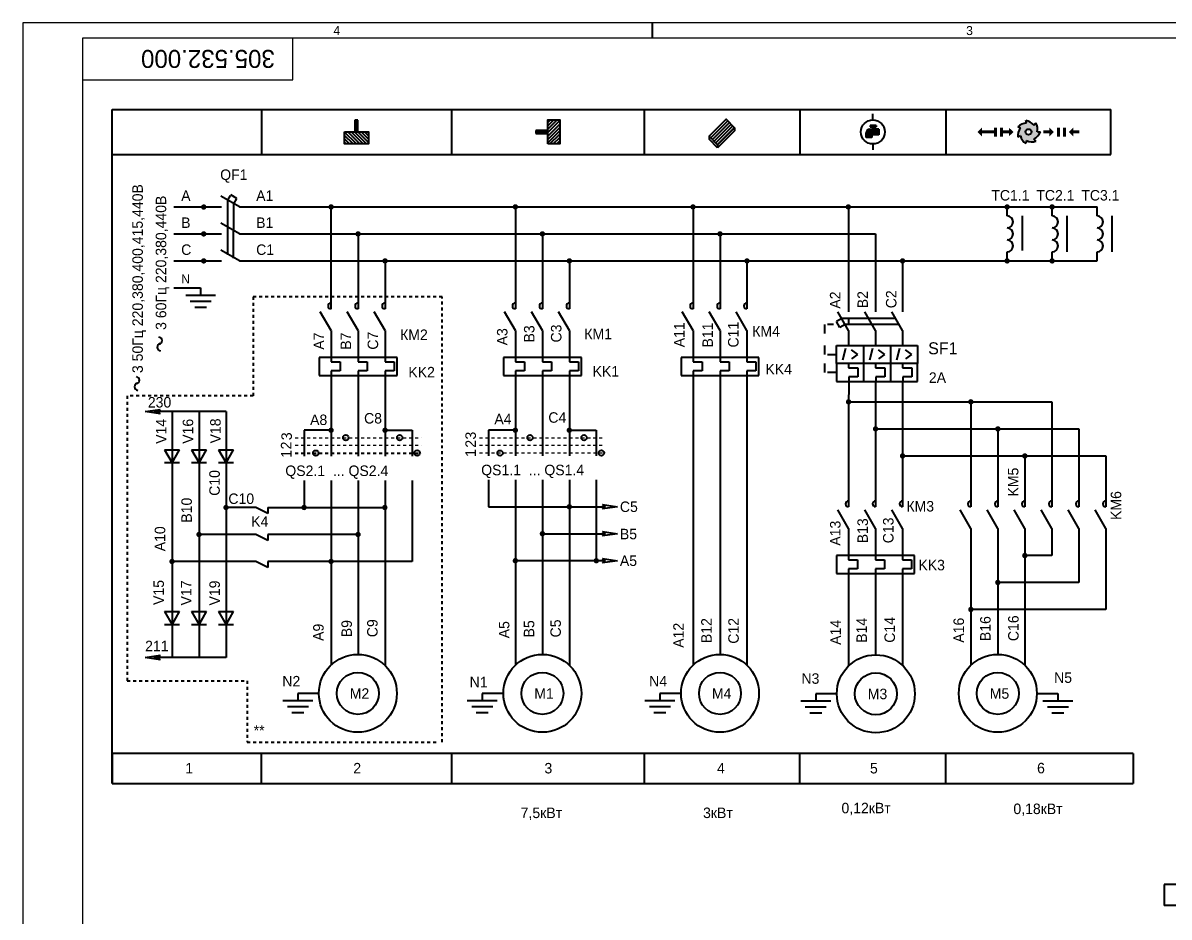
# Model space of a CAD drawing. Extents: x -8251 to 1289, y -86 to 2066.
# Drawn here: x 0 to 382.2, y 295.8 to 594 of the extents above; entities that cross this region are included whole.
import ezdxf

# ---------------------------------------------------------------- set-up
doc = ezdxf.new("R2010")
doc.units = 0
doc.linetypes.add('JIS_02_1.0', pattern=[2, 1, -1])
doc.layers.get('0').update_dxf_attribs({"linetype": 'CONTINUOUS', "lineweight": 40})
doc.layers.add('пунктир', color=4, linetype='JIS_02_1.0', lineweight=40)
doc.layers.add('Слой1', color=3, linetype='CONTINUOUS', lineweight=25)
doc.layers.add('РАМКА', color=7, linetype='CONTINUOUS')
doc.styles.get("Standard").update_dxf_attribs({"font": 'cad2win.shx', "height": 3.5})

# ---------------------------------------------------------------- blocks, each defined once
blk = doc.blocks.new('Пила')
h = blk.add_hatch(color=256)
edge = h.paths.add_edge_path(flags=17)
edge.add_arc((494.35, 448.8), 0.967, 0, 360)
edge = h.paths.add_edge_path()
edge.add_arc((495.56, 447.29), 4.78, 144.1773, 182.5516)
edge.add_line((490.78, 447.08), (491.68, 447.51))
edge.add_arc((496.28, 448.8), 4.79, 195.6411, 233.986)
edge.add_line((493.47, 444.93), (493.69, 445.91))
edge.add_arc((495.56, 450.32), 4.79, 247.0701, 285.3084)
edge.add_line((496.82, 445.7), (496.2, 446.48))
edge.add_arc((493.92, 450.69), 4.79, 298.462, 336.7801)
edge.add_line((498.32, 448.8), (497.32, 448.8))
edge.add_arc((492.6, 449.64), 4.79, 349.8832, 388.1503)
edge.add_line((496.83, 451.9), (496.2, 451.12))
edge.add_arc((492.61, 447.96), 4.79, 41.2874, 79.5962)
edge.add_line((493.47, 452.67), (493.69, 451.7))
edge.add_arc((493.92, 446.92), 4.79, 92.7199, 131.0701)
edge.add_line((490.78, 450.53), (491.68, 450.09))
for p, q in [((493.69, 451.7), (493.47, 452.67)), ((496.2, 451.12), (496.83, 451.9)), ((491.68, 450.09), (490.78, 450.53)), ((491.68, 447.51), (490.78, 447.08)), ((497.32, 448.8), (498.32, 448.8)), ((493.69, 445.91), (493.47, 444.93)), ((496.2, 446.48), (496.82, 445.7))]:
    blk.add_line(p, q)
blk.add_circle((494.35, 448.8), 0.967)
for centre, radius, start, end in [((493.92, 446.92), 4.79, 92.7199, 131.0701), ((492.61, 447.96), 4.79, 41.2874, 79.5962), ((492.6, 449.64), 4.79, 349.8832, 28.1503), ((495.56, 447.29), 4.78, 144.1773, 182.5516), ((496.28, 448.8), 4.79, 195.6411, 233.986), ((493.92, 450.69), 4.79, 298.462, 336.7801), ((495.56, 450.32), 4.79, 247.0701, 285.3084)]:
    blk.add_arc(centre, radius, start, end)

msp = doc.modelspace()

# ---------------------------------------------------------------- hatches: boundary and pattern name
h = msp.add_hatch()
h.set_pattern_fill('ANSI31', color=256, scale=0.25, style=0)
h.set_pattern_definition([(45, (-159.0535, 108.828), (-0.561266, 0.561266), [])])
h.paths.add_polyline_path([(228.84, 556.22), (234.5, 561.87), (237.33, 559.05), (231.67, 553.39)])
h = msp.add_hatch(color=256)
h.paths.add_polyline_path([(111.72, 557.63), (111.72, 561.62), (110.73, 561.62), (110.73, 557.63)])
edge = h.paths.add_edge_path()
edge.add_line((111.22, 557.63), (111.22, 561.63))
h = msp.add_hatch(color=256)
h.paths.add_polyline_path([(175.02, 557.13), (175.02, 558.13), (171.03, 558.13), (171.03, 557.13)])
edge = h.paths.add_edge_path()
edge.add_line((175.03, 557.63), (171.03, 557.63))
h = msp.add_hatch()
h.set_pattern_fill('ANSI31', color=256, scale=0.25, angle=180, style=0)
h.set_pattern_definition([(225, (-159.0535, 108.828), (0.561266, -0.561266), [])])
h.paths.add_polyline_path([(175.03, 553.63), (175.03, 561.63), (179.03, 561.63), (179.03, 553.63)])
h = msp.add_hatch(color=256)
h.paths.add_polyline_path([(285.42, 558.55), (283.77, 558.55)], flags=17)
h.paths.add_polyline_path([(283.77, 558.55), (283.77, 559.33)], flags=17)
h.paths.add_polyline_path([(283.77, 559.33), (284.51, 559.33)], flags=17)
h.paths.add_polyline_path([(284.51, 559.83), (284.51, 559.33)], flags=17)
h.paths.add_polyline_path([(284.51, 559.83), (282.51, 559.83)], flags=17)
edge = h.paths.add_edge_path()
edge.add_line((285.42, 556.72), (283.38, 556.72))
edge.add_arc((283.35, 556.41), 0.313, 83.7009, 186.2991)
edge.add_line((283.04, 556.37), (283.04, 555.79))
edge.add_line((283.04, 555.79), (281.22, 555.79))
edge.add_line((281.22, 555.79), (281.22, 557.36))
edge.add_arc((282.41, 557.36), 1.19, 90, 180, ccw=False)
edge.add_line((282.41, 558.55), (283.26, 558.55))
edge.add_line((283.26, 558.55), (283.26, 559.33))
edge.add_line((283.26, 559.33), (282.51, 559.33))
edge.add_line((282.51, 559.33), (282.51, 559.83))
edge.add_line((282.51, 559.83), (284.51, 559.83))
edge.add_line((284.51, 559.83), (284.51, 559.33))
edge.add_line((284.51, 559.33), (283.77, 559.33))
edge.add_line((283.77, 559.33), (283.77, 558.55))
edge.add_line((283.77, 558.55), (285.42, 558.55))
edge.add_line((285.42, 558.55), (285.42, 556.72))
edge = h.paths.add_edge_path(flags=17)
edge.add_line((285.42, 558.55), (285.42, 556.72))
h = msp.add_hatch(color=256)
edge = h.paths.add_edge_path()
edge.add_line((282.51, 559.83), (284.51, 559.83))
edge.add_line((284.51, 559.83), (284.51, 559.33))
edge.add_line((284.51, 559.33), (283.77, 559.33))
edge.add_line((283.77, 559.33), (283.77, 558.55))
edge.add_line((283.77, 558.55), (285.42, 558.55))
edge.add_line((285.42, 558.55), (285.42, 556.72))
edge.add_line((285.42, 556.72), (283.38, 556.72))
edge.add_arc((283.35, 556.41), 0.313, 83.7009, 186.2991)
edge.add_line((283.04, 556.37), (283.04, 555.79))
edge.add_line((283.04, 555.79), (281.22, 555.79))
edge.add_line((281.22, 555.79), (281.22, 557.36))
edge.add_arc((282.41, 557.36), 1.19, 90, 180, ccw=False)
edge.add_line((282.41, 558.55), (283.26, 558.55))
edge.add_line((283.26, 558.55), (283.26, 559.33))
edge.add_line((283.26, 559.33), (282.51, 559.33))
edge.add_line((282.51, 559.33), (282.51, 559.83))
edge = h.paths.add_edge_path(flags=17)
edge.add_line((285.42, 558.55), (285.42, 556.72))
for points in [[(321.8, 557.13), (319.8, 557.13), (319.8, 556.17), (318.28, 557.63), (319.8, 559.11), (319.8, 558.13), (321.8, 558.13)], [(321.8, 557.13), (323.8, 557.13), (323.8, 558.13), (321.8, 558.13)], [(323.8, 559.11), (323.8, 556.11), (324.8, 556.11), (324.8, 559.11)], [(325.8, 559.11), (325.8, 556.11), (326.8, 556.11), (326.8, 559.11)], [(326.78, 558.13), (328.78, 558.13), (328.78, 559.09), (330.3, 557.63), (328.78, 556.16), (328.78, 557.13), (326.78, 557.13)], [(340.3, 558.13), (342.3, 558.13), (342.3, 559.09), (343.82, 557.63), (342.3, 556.16), (342.3, 557.13), (340.3, 557.13)], [(344.79, 559.11), (344.79, 556.11), (345.79, 556.11), (345.79, 559.11)], [(346.79, 559.11), (346.79, 556.11), (347.79, 556.11), (347.79, 559.11)], [(352.28, 557.13), (350.28, 557.13), (350.28, 556.17), (348.76, 557.63), (350.28, 559.1), (350.28, 558.13), (352.28, 558.13)], [(45.72, 463.62), (40.72, 464.4), (45.72, 465.13), (44.72, 464.4)], [(45.72, 381.62), (40.72, 382.4), (45.72, 383.13), (44.72, 382.4)]]:
    msp.add_hatch(color=256).paths.add_polyline_path(points)
h = msp.add_hatch()
h.set_pattern_fill('ANSI31', color=256, scale=0.25, angle=90, style=0)
h.set_pattern_definition([(135, (-159.0535, 108.828), (-0.561266, -0.561266), [])])
h.paths.add_polyline_path([(107.22, 557.63), (115.22, 557.63), (115.22, 553.63), (107.22, 553.63)])
h = msp.add_hatch(color=256)
edge = h.paths.add_edge_path()
edge.add_arc((60.29, 532.6), 0.9, 0, 360)
h = msp.add_hatch(color=256)
edge = h.paths.add_edge_path()
edge.add_arc((102.76, 532.63), 0.9, 0, 360)
h = msp.add_hatch(color=256)
edge = h.paths.add_edge_path()
edge.add_arc((164.22, 532.66), 0.9, 0, 360)
h = msp.add_hatch(color=256)
edge = h.paths.add_edge_path()
edge.add_arc((223.45, 532.63), 0.9, 0, 360)
h = msp.add_hatch(color=256)
edge = h.paths.add_edge_path()
edge.add_arc((275.23, 532.63), 0.9, 0, 360)
h = msp.add_hatch(color=256)
edge = h.paths.add_edge_path()
edge.add_arc((328.19, 532.63), 0.9, 0, 360)
h = msp.add_hatch(color=256)
edge = h.paths.add_edge_path()
edge.add_arc((343.19, 532.63), 0.9, 0, 360)
h = msp.add_hatch(color=256)
edge = h.paths.add_edge_path()
edge.add_arc((60.29, 523.63), 0.9, 0, 360)
h = msp.add_hatch(color=256)
edge = h.paths.add_edge_path()
edge.add_arc((111.76, 523.63), 0.9, 0, 360)
h = msp.add_hatch(color=256)
edge = h.paths.add_edge_path()
edge.add_arc((173.22, 523.63), 0.9, 0, 360)
h = msp.add_hatch(color=256)
edge = h.paths.add_edge_path()
edge.add_arc((232.45, 523.64), 0.9, 0, 360)
h = msp.add_hatch(color=256)
edge = h.paths.add_edge_path()
edge.add_arc((60.29, 514.63), 0.9, 0, 360)
h = msp.add_hatch(color=256)
edge = h.paths.add_edge_path()
edge.add_arc((120.76, 514.63), 0.9, 0, 360)
h = msp.add_hatch(color=256)
edge = h.paths.add_edge_path()
edge.add_arc((182.22, 514.63), 0.9, 0, 360)
h = msp.add_hatch(color=256)
edge = h.paths.add_edge_path()
edge.add_arc((241.45, 514.63), 0.9, 0, 360)
h = msp.add_hatch(color=256)
edge = h.paths.add_edge_path()
edge.add_arc((293.32, 514.63), 0.9, 0, 360)
h = msp.add_hatch(color=256)
edge = h.paths.add_edge_path()
edge.add_arc((328.19, 514.63), 0.9, 0, 360)
h = msp.add_hatch(color=256)
edge = h.paths.add_edge_path()
edge.add_arc((343.19, 514.63), 0.9, 0, 360)
h = msp.add_hatch(color=256)
edge = h.paths.add_edge_path()
edge.add_arc((275.32, 467.63), 0.9, 0, 360)
h = msp.add_hatch(color=256)
edge = h.paths.add_edge_path()
edge.add_arc((316.1, 467.63), 0.9, 0, 360)
h = msp.add_hatch(color=256)
edge = h.paths.add_edge_path()
edge.add_arc((102.76, 458.16), 0.9, 0, 360)
h = msp.add_hatch(color=256)
edge = h.paths.add_edge_path()
edge.add_arc((120.76, 458.16), 0.9, 0, 360)
h = msp.add_hatch(color=256)
edge = h.paths.add_edge_path()
edge.add_arc((164.21, 458.16), 0.9, 0, 360)
h = msp.add_hatch(color=256)
edge = h.paths.add_edge_path()
edge.add_arc((182.21, 458.16), 0.9, 0, 360)
h = msp.add_hatch(color=256)
edge = h.paths.add_edge_path()
edge.add_arc((284.32, 458.61), 0.9, 0, 360)
h = msp.add_hatch(color=256)
edge = h.paths.add_edge_path()
edge.add_arc((325.1, 458.61), 0.9, 0, 360)
h = msp.add_hatch(color=256)
edge = h.paths.add_edge_path()
edge.add_arc((293.32, 449.6), 0.9, 0, 360)
h = msp.add_hatch(color=256)
edge = h.paths.add_edge_path()
edge.add_arc((334.1, 449.6), 0.9, 0, 360)
h = msp.add_hatch(color=256)
edge = h.paths.add_edge_path()
edge.add_arc((67.72, 432.4), 0.9, 0, 360)
h = msp.add_hatch(color=256)
edge = h.paths.add_edge_path()
edge.add_arc((93.76, 432.4), 0.9, 0, 360)
h = msp.add_hatch(color=256)
edge = h.paths.add_edge_path()
edge.add_arc((120.69, 432.4), 0.9, 0, 360)
h = msp.add_hatch(color=256)
edge = h.paths.add_edge_path()
edge.add_arc((182.21, 432.66), 0.9, 0, 360)
h = msp.add_hatch(color=256)
edge = h.paths.add_edge_path()
edge.add_arc((58.72, 423.4), 0.9, 0, 360)
h = msp.add_hatch(color=256)
edge = h.paths.add_edge_path()
edge.add_arc((111.76, 423.4), 0.9, 0, 360)
h = msp.add_hatch(color=256)
edge = h.paths.add_edge_path()
edge.add_arc((173.22, 423.66), 0.9, 0, 360)
h = msp.add_hatch(color=256)
edge = h.paths.add_edge_path()
edge.add_arc((334.1, 416.37), 0.9, 0, 360)
h = msp.add_hatch(color=256)
edge = h.paths.add_edge_path()
edge.add_arc((49.72, 414.4), 0.9, 0, 360)
h = msp.add_hatch(color=256)
edge = h.paths.add_edge_path()
edge.add_arc((102.76, 414.4), 0.9, 0, 360)
h = msp.add_hatch(color=256)
edge = h.paths.add_edge_path()
edge.add_arc((164.21, 414.66), 0.9, 0, 360)
h = msp.add_hatch(color=256)
edge = h.paths.add_edge_path()
edge.add_arc((191.21, 414.66), 0.9, 0, 360)
h = msp.add_hatch(color=256)
edge = h.paths.add_edge_path()
edge.add_arc((325.09, 407.4), 0.9, 0, 360)
h = msp.add_hatch(color=256)
edge = h.paths.add_edge_path()
edge.add_arc((316.1, 398.4), 0.9, 0, 360)

# ---------------------------------------------------------------- linework, layer by layer
for p, q in [((209.99, 588.99), (209.99, 593.99)), ((29.78, 550.13), (29.78, 565.13)), ((29.78, 565.13), (362.8, 565.13)), ((79.52, 565.13), (79.52, 550.13)), ((142.93, 565.13), (142.93, 550.13)), ((207.13, 565.13), (207.13, 550.13)), ((259.02, 565.13), (259.02, 550.13)), ((283.42, 561.63), (283.42, 563.63)), ((307.8, 565.13), (307.8, 550.13)), ((362.8, 550.13), (362.8, 565.13)), ((111.72, 561.62), (110.73, 561.62)), ((110.73, 561.62), (110.73, 557.63)), ((111.72, 557.63), (111.72, 561.62)), ((175.02, 558.13), (171.03, 558.13)), ((171.03, 558.13), (171.03, 557.13)), ((175.02, 557.13), (175.02, 558.13)), ((175.03, 557.63), (175.03, 561.63)), ((175.03, 561.63), (179.03, 561.63)), ((175.03, 557.63), (175.03, 558.13)), ((179.03, 561.63), (179.03, 553.63)), ((237.33, 558.05), (231.67, 552.39)), ((237.33, 559.05), (237.33, 558.05)), ((282.41, 558.55), (283.26, 558.55)), ((284.51, 559.83), (282.51, 559.83)), ((282.51, 559.83), (282.51, 559.33)), ((282.51, 559.83), (284.51, 559.83)), ((282.51, 559.33), (283.26, 559.33)), ((283.26, 559.33), (283.26, 558.55)), ((283.77, 558.55), (283.77, 559.33)), ((283.77, 559.33), (284.51, 559.33)), ((284.51, 559.33), (283.77, 559.33)), ((283.77, 559.33), (283.77, 558.55)), ((285.42, 558.55), (283.77, 558.55)), ((283.77, 558.55), (285.42, 558.55)), ((284.51, 559.33), (284.51, 559.83)), ((284.51, 559.83), (284.51, 559.33)), ((285.42, 558.55), (285.42, 556.72)), ((285.42, 558.55), (285.42, 556.72)), ((107.22, 557.63), (111.22, 557.63)), ((110.73, 557.63), (111.72, 557.63)), ((171.03, 557.13), (175.02, 557.13)), ((175.03, 553.63), (175.03, 557.63)), ((228.84, 556.22), (228.84, 555.22)), ((231.67, 552.39), (228.84, 555.22)), ((281.22, 555.79), (281.22, 557.36)), ((283.04, 555.79), (281.22, 555.79)), ((283.04, 556.37), (283.04, 555.79)), ((285.42, 556.72), (283.38, 556.72)), ((335.3, 557.63), (335.3, 557.63)), ((338.27, 557.63), (338.27, 557.63)), ((179.03, 553.63), (175.03, 553.63)), ((231.67, 553.39), (231.67, 552.39)), ((283.42, 553.63), (283.42, 551.63)), ((29.78, 340.41), (29.78, 550.13)), ((29.78, 550.13), (362.8, 550.13)), ((207.13, 550.13), (233.08, 550.13)), ((259.02, 550.13), (283.42, 550.13)), ((307.8, 550.13), (362.8, 550.13)), ((72.27, 532.63), (66.04, 536.23)), ((68.29, 534.89), (69.17, 536.41)), ((71.35, 535.5), (69.32, 536.68)), ((70.31, 533.71), (71.35, 535.5)), ((50.27, 532.63), (66.27, 532.63)), ((68.29, 516.63), (68.29, 534.89)), ((70.27, 515.6), (70.31, 533.71)), ((72.27, 532.63), (358.19, 532.63)), ((102.76, 498.63), (102.76, 532.63)), ((164.22, 532.66), (164.22, 498.63)), ((223.45, 532.63), (223.45, 498.63)), ((275.32, 532.6), (275.32, 497.69)), ((328.19, 529.63), (328.19, 532.63)), ((343.19, 529.63), (343.19, 532.63)), ((358.19, 529.63), (358.19, 532.63)), ((333.27, 518.09), (333.27, 529.63)), ((348.27, 517.63), (348.27, 529.63)), ((363.27, 517.63), (363.27, 529.63)), ((50.27, 523.63), (66.27, 523.63)), ((72.27, 523.63), (66.04, 527.23)), ((72.27, 523.63), (284.32, 523.63)), ((111.76, 523.63), (111.76, 498.63)), ((173.22, 523.63), (173.22, 498.63)), ((232.45, 523.64), (232.45, 498.63)), ((284.32, 523.63), (284.32, 497.69)), ((72.27, 514.63), (66.04, 518.23)), ((328.19, 514.63), (328.19, 517.63)), ((343.19, 514.63), (343.19, 517.63)), ((358.19, 514.63), (358.19, 517.63)), ((50.27, 514.63), (66.27, 514.63)), ((72.27, 514.63), (358.19, 514.63)), ((120.76, 514.63), (120.76, 498.63)), ((182.22, 514.63), (182.22, 498.63)), ((241.45, 514.63), (241.45, 498.63)), ((284.32, 514.63), (293.32, 514.63)), ((293.32, 514.63), (293.32, 497.69)), ((50.27, 505.63), (59.27, 505.63)), ((59.27, 505.63), (59.27, 503.13)), ((64.27, 503.13), (54.27, 503.13)), ((62.77, 501.13), (55.77, 501.13)), ((61.27, 499.13), (57.27, 499.13)), ((102.76, 491.43), (99.16, 497.66)), ((111.76, 491.43), (108.16, 497.66)), ((120.76, 491.43), (117.16, 497.66)), ((164.22, 491.43), (160.62, 497.66)), ((173.22, 491.43), (169.62, 497.66)), ((182.22, 491.43), (178.62, 497.66)), ((223.45, 491.43), (219.85, 497.66)), ((232.45, 491.43), (228.85, 497.66)), ((241.45, 491.43), (237.85, 497.66)), ((275.32, 491.46), (271.73, 497.69)), ((284.32, 491.46), (280.73, 497.69)), ((293.32, 491.46), (289.73, 497.69)), ((267.32, 493.46), (267.32, 490.46)), ((270.32, 493.46), (268.32, 493.46)), ((273.03, 495.44), (271.27, 494.43)), ((272.44, 492.4), (271.27, 494.43)), ((274.19, 493.42), (272.44, 492.4)), ((291.03, 495.44), (273.03, 495.44)), ((292.19, 493.42), (274.19, 493.42)), ((275.32, 495.44), (275.32, 493.42)), ((102.76, 491.43), (102.76, 480.93)), ((111.76, 491.46), (111.76, 480.93)), ((120.76, 491.46), (120.76, 480.93)), ((164.22, 491.43), (164.22, 480.93)), ((173.22, 491.46), (173.22, 480.93)), ((182.22, 491.46), (182.22, 480.93)), ((223.45, 491.43), (223.45, 480.93)), ((232.45, 491.46), (232.45, 480.93)), ((241.45, 491.46), (241.45, 480.93)), ((275.32, 491.46), (275.32, 486.46)), ((284.32, 491.46), (284.32, 486.46)), ((284.32, 491.46), (284.32, 486.46)), ((293.32, 491.46), (293.32, 486.46)), ((267.32, 486.46), (267.32, 483.46)), ((271.32, 486.46), (298.32, 486.46)), ((271.32, 480.46), (271.32, 486.46)), ((274.32, 485.46), (273.26, 481.48)), ((280.32, 486.46), (280.32, 480.46)), ((283.32, 485.46), (282.26, 481.48)), ((289.32, 486.46), (289.32, 480.46)), ((292.32, 485.46), (291.26, 481.48)), ((298.32, 486.46), (298.32, 480.46)), ((102.76, 482.43), (98.76, 482.43)), ((98.76, 482.43), (98.76, 476.43)), ((124.76, 482.43), (102.76, 482.43)), ((124.76, 476.43), (124.76, 482.43)), ((164.22, 482.43), (160.22, 482.43)), ((160.22, 482.43), (160.22, 476.43)), ((186.22, 482.43), (164.22, 482.43)), ((186.22, 476.43), (186.22, 482.43)), ((223.45, 482.43), (219.45, 482.43)), ((219.45, 482.43), (219.45, 476.43)), ((245.45, 482.43), (223.45, 482.43)), ((245.45, 476.43), (245.45, 482.43)), ((268.32, 483.46), (271.32, 483.46)), ((276.19, 484.94), (278.32, 483.46)), ((278.32, 483.46), (276.32, 481.94)), ((285.19, 484.94), (287.32, 483.46)), ((287.32, 483.46), (285.32, 481.94)), ((294.19, 484.94), (296.32, 483.46)), ((296.32, 483.46), (294.32, 481.94)), ((102.76, 480.93), (105.76, 480.93)), ((105.76, 477.93), (102.76, 477.93)), ((102.76, 477.93), (102.76, 449.57)), ((105.76, 480.93), (105.76, 477.93)), ((111.76, 480.93), (114.76, 480.93)), ((114.76, 477.93), (111.76, 477.93)), ((111.76, 477.93), (111.77, 449.57)), ((114.76, 480.93), (114.76, 477.93)), ((120.76, 480.93), (123.76, 480.93)), ((123.76, 477.93), (120.76, 477.93)), ((120.76, 477.93), (120.76, 449.57)), ((123.76, 480.93), (123.76, 477.93)), ((164.22, 480.93), (167.22, 480.93)), ((167.22, 477.93), (164.22, 477.93)), ((164.22, 477.93), (164.22, 449.66)), ((167.22, 480.93), (167.22, 477.93)), ((173.22, 480.93), (176.22, 480.93)), ((176.22, 477.93), (173.22, 477.93)), ((173.22, 477.93), (173.22, 449.66)), ((176.22, 480.93), (176.22, 477.93)), ((182.22, 480.93), (185.22, 480.93)), ((185.22, 477.93), (182.22, 477.93)), ((182.22, 477.93), (182.22, 449.66)), ((185.22, 480.93), (185.22, 477.93)), ((223.45, 480.93), (226.45, 480.93)), ((223.45, 477.93), (223.45, 379.81)), ((226.45, 477.93), (223.45, 477.93)), ((226.45, 480.93), (226.45, 477.93)), ((232.45, 480.93), (235.45, 480.93)), ((232.45, 477.93), (232.45, 383.42)), ((235.45, 477.93), (232.45, 477.93)), ((235.45, 480.93), (235.45, 477.93)), ((241.45, 480.93), (244.45, 480.93)), ((241.45, 477.93), (241.45, 379.79)), ((244.45, 477.93), (241.45, 477.93)), ((244.45, 480.93), (244.45, 477.93)), ((267.32, 480.46), (267.32, 477.46)), ((271.32, 480.46), (271.32, 474.46)), ((298.32, 480.46), (271.32, 480.46)), ((275.32, 480.46), (275.32, 478.94)), ((275.32, 478.94), (278.38, 478.94)), ((278.38, 478.94), (278.38, 475.95)), ((280.32, 480.46), (280.32, 474.46)), ((284.32, 480.46), (284.32, 478.94)), ((284.32, 478.94), (287.38, 478.94)), ((287.38, 478.94), (287.38, 475.95)), ((289.32, 480.46), (289.32, 474.46)), ((293.32, 480.46), (293.32, 478.94)), ((293.32, 478.94), (296.38, 478.94)), ((296.38, 478.94), (296.38, 475.95)), ((298.32, 474.46), (298.32, 480.46)), ((98.76, 476.43), (124.76, 476.43)), ((120.76, 476.43), (124.76, 476.43)), ((160.22, 476.43), (186.22, 476.43)), ((182.22, 476.43), (186.22, 476.43)), ((219.45, 476.43), (245.45, 476.43)), ((241.45, 476.43), (245.45, 476.43)), ((271.32, 477.46), (268.32, 477.46)), ((271.32, 474.46), (298.32, 474.46)), ((275.38, 474.48), (275.33, 465.48)), ((278.38, 475.95), (275.38, 475.95)), ((275.38, 475.95), (275.38, 474.48)), ((284.32, 474.46), (284.32, 432.63)), ((287.38, 475.95), (284.38, 475.95)), ((284.38, 475.95), (284.38, 474.48)), ((293.32, 474.46), (293.32, 432.63)), ((296.38, 475.95), (293.38, 475.95)), ((293.38, 475.95), (293.38, 474.48)), ((275.32, 467.63), (343.1, 467.63)), ((275.32, 467.63), (275.32, 432.6)), ((316.1, 467.63), (316.1, 432.6)), ((343.1, 467.63), (343.1, 432.6)), ((40.72, 464.4), (45.72, 465.13)), ((45.72, 463.62), (40.72, 464.4)), ((67.72, 464.4), (43.72, 464.4)), ((45.72, 465.13), (44.72, 464.4)), ((44.72, 464.4), (45.72, 463.62)), ((49.72, 464.4), (49.72, 382.4)), ((58.72, 464.4), (58.72, 382.4)), ((67.72, 464.4), (67.72, 426.63)), ((102.76, 458.16), (93.76, 458.16)), ((93.76, 458.16), (93.76, 449.57)), ((120.76, 458.16), (129.76, 458.16)), ((129.76, 458.16), (129.76, 449.57)), ((164.21, 458.16), (155.21, 458.16)), ((155.21, 458.16), (155.21, 449.66)), ((182.21, 458.16), (191.21, 458.16)), ((191.21, 458.16), (191.21, 449.66)), ((284.32, 458.61), (352.1, 458.62)), ((325.1, 458.61), (325.1, 432.6)), ((352.1, 458.62), (352.1, 432.6)), ((47.21, 451.65), (49.73, 447.29)), ((47.21, 451.65), (52.24, 451.65)), ((49.73, 447.29), (52.24, 451.65)), ((56.21, 451.65), (58.73, 447.29)), ((56.21, 451.65), (61.24, 451.65)), ((58.73, 447.29), (61.24, 451.65)), ((65.21, 451.65), (67.73, 447.29)), ((65.21, 451.65), (70.24, 451.65)), ((67.73, 447.29), (70.24, 451.65)), ((52.23, 447.29), (47.21, 447.29)), ((61.23, 447.29), (56.21, 447.29)), ((70.23, 447.29), (65.21, 447.29)), ((293.32, 449.6), (361.1, 449.6)), ((334.1, 449.68), (334.1, 432.6)), ((361.1, 449.68), (361.1, 432.6)), ((93.76, 441.4), (93.76, 432.4)), ((102.76, 441.4), (102.76, 379.87)), ((111.76, 441.4), (111.76, 383.42)), ((120.76, 441.4), (120.76, 379.73)), ((129.76, 441.4), (129.76, 414.4)), ((155.21, 441.66), (155.21, 432.66)), ((164.22, 441.66), (164.22, 379.8)), ((173.22, 441.66), (173.22, 383.42)), ((182.22, 441.66), (182.22, 379.8)), ((191.21, 441.66), (191.21, 414.66)), ((77.72, 432.4), (67.72, 432.4)), ((67.72, 432.4), (67.72, 414.4)), ((81.72, 430.4), (77.72, 432.4)), ((81.72, 432.4), (120.69, 432.4)), ((81.72, 432.4), (81.72, 430.4)), ((111.76, 432.4), (111.76, 423.4)), ((155.21, 432.66), (194.23, 432.66)), ((194.23, 432.66), (193.23, 433.44)), ((193.23, 433.44), (198.23, 432.66)), ((193.23, 431.94), (194.23, 432.66)), ((198.23, 432.66), (193.23, 431.94)), ((275.32, 425.4), (271.73, 431.64)), ((284.32, 425.43), (280.73, 431.66)), ((293.32, 425.43), (289.73, 431.66)), ((316.1, 425.4), (312.5, 431.64)), ((325.09, 425.37), (321.49, 431.6)), ((334.1, 425.37), (330.5, 431.6)), ((343.1, 425.4), (339.5, 431.64)), ((352.1, 425.4), (348.5, 431.64)), ((361.1, 425.4), (357.5, 431.64)), ((194.23, 423.66), (193.23, 424.44)), ((193.23, 424.44), (198.23, 423.66)), ((275.32, 425.4), (275.32, 414.9)), ((284.32, 425.43), (284.32, 414.9)), ((293.32, 425.43), (293.32, 414.9)), ((316.1, 425.4), (316.1, 379.8)), ((325.09, 425.37), (325.09, 416.37)), ((334.1, 425.37), (334.1, 416.37)), ((343.1, 425.4), (343.1, 416.4)), ((352.1, 425.4), (352.1, 407.4)), ((361.1, 425.4), (361.1, 398.4)), ((67.72, 423.4), (58.72, 423.4)), ((77.72, 423.4), (67.72, 423.4)), ((81.72, 421.4), (77.72, 423.4)), ((111.76, 423.4), (81.72, 423.4)), ((81.72, 423.4), (81.72, 421.4)), ((173.22, 423.66), (194.23, 423.66)), ((193.23, 422.94), (194.23, 423.66)), ((198.23, 423.66), (193.23, 422.94)), ((67.72, 414.4), (49.72, 414.4)), ((77.72, 414.4), (67.72, 414.4)), ((67.72, 414.4), (67.72, 382.4)), ((81.72, 412.4), (77.72, 414.4)), ((129.76, 414.4), (81.72, 414.4)), ((81.72, 414.4), (81.72, 412.4)), ((194.23, 414.66), (164.21, 414.66)), ((194.23, 414.66), (193.23, 415.44)), ((193.23, 415.44), (198.23, 414.66)), ((193.23, 413.94), (194.23, 414.66)), ((198.23, 414.66), (193.23, 413.94)), ((275.32, 416.4), (271.32, 416.4)), ((271.32, 416.4), (271.32, 410.4)), ((297.32, 416.4), (275.32, 416.4)), ((275.32, 414.9), (278.32, 414.9)), ((278.32, 414.9), (278.32, 411.9)), ((284.32, 414.9), (287.32, 414.9)), ((287.32, 414.9), (287.32, 411.9)), ((293.32, 414.9), (296.32, 414.9)), ((296.32, 414.9), (296.32, 411.9)), ((297.32, 410.4), (297.32, 416.4)), ((325.09, 416.37), (325.09, 383.42)), ((343.1, 416.4), (334.1, 416.4)), ((334.1, 416.37), (334.1, 379.79)), ((271.32, 410.4), (297.32, 410.4)), ((278.32, 411.9), (275.32, 411.9)), ((275.32, 411.9), (275.32, 379.56)), ((287.32, 411.9), (284.32, 411.9)), ((284.32, 411.9), (284.32, 383.27)), ((296.32, 411.9), (293.32, 411.9)), ((293.32, 411.9), (293.32, 379.74)), ((293.32, 410.4), (297.32, 410.4)), ((352.1, 407.4), (325.09, 407.4)), ((47.21, 397.67), (49.73, 393.31)), ((47.21, 397.67), (52.24, 397.67)), ((49.73, 393.31), (52.24, 397.67)), ((56.21, 397.67), (58.73, 393.31)), ((56.21, 397.67), (61.24, 397.67)), ((58.73, 393.31), (61.24, 397.67)), ((65.21, 397.67), (67.73, 393.31)), ((65.21, 397.67), (70.24, 397.67)), ((67.73, 393.31), (70.24, 397.67)), ((361.1, 398.4), (316.1, 398.4)), ((52.23, 393.31), (47.21, 393.31)), ((61.23, 393.31), (56.21, 393.31)), ((70.23, 393.31), (65.21, 393.31)), ((40.72, 382.4), (45.72, 383.13)), ((45.72, 381.62), (40.72, 382.4)), ((67.72, 382.4), (43.72, 382.4)), ((45.72, 383.13), (44.72, 382.4)), ((44.72, 382.4), (45.72, 381.62)), ((96.7, 367.92), (86.7, 367.92)), ((98.69, 370.42), (91.7, 370.42)), ((91.7, 370.42), (91.7, 367.92)), ((158.19, 367.92), (148.19, 367.92)), ((160.21, 370.42), (153.19, 370.42)), ((153.19, 370.42), (153.19, 367.92)), ((217.43, 367.92), (207.43, 367.92)), ((219.45, 370.42), (212.43, 370.42)), ((212.43, 370.42), (212.43, 367.92)), ((269.4, 367.77), (259.4, 367.77)), ((271.42, 370.27), (264.4, 370.27)), ((264.4, 370.27), (264.4, 367.77)), ((338.09, 370.42), (345.11, 370.42)), ((340.11, 367.92), (350.11, 367.92)), ((345.11, 370.42), (345.11, 367.92)), ((95.2, 365.92), (88.2, 365.92)), ((93.7, 363.92), (89.7, 363.92)), ((156.69, 365.92), (149.69, 365.92)), ((155.19, 363.92), (151.19, 363.92)), ((215.93, 365.92), (208.93, 365.92)), ((214.43, 363.92), (210.43, 363.92)), ((267.9, 365.77), (260.9, 365.77)), ((266.4, 363.77), (262.4, 363.77)), ((341.61, 365.92), (348.61, 365.92)), ((343.11, 363.92), (347.11, 363.92)), ((370.18, 350.41), (29.78, 350.41)), ((29.78, 350.41), (29.78, 340.41)), ((79.52, 340.41), (79.52, 350.41)), ((142.93, 350.41), (142.93, 340.41)), ((207.12, 350.41), (207.12, 340.41)), ((259.02, 340.41), (259.02, 350.41)), ((307.8, 340.41), (307.8, 350.41)), ((370.18, 350.41), (370.18, 340.41)), ((29.78, 340.41), (370.18, 340.41)), ((380.6, 306.62), (380.6, 299.62)), ((758.6, 306.62), (380.6, 306.62)), ((758.6, 299.62), (380.6, 299.62))]:
    msp.add_line(p, q)
at = {"const_width": 1}
for points in [[(111.22, 557.63), (111.22, 561.63)], [(175.03, 557.63), (171.03, 557.63)]]:
    msp.add_lwpolyline(points, dxfattribs=at)
for points in [[(228.84, 556.22), (234.5, 561.87), (237.33, 559.05), (231.67, 553.39)], [(175.03, 553.63), (175.03, 561.63), (179.03, 561.63), (179.03, 553.63)], [(107.22, 557.63), (115.22, 557.63), (115.22, 553.63), (107.22, 553.63)]]:
    msp.add_lwpolyline(points, close=True)
for centre, radius in [((283.42, 557.63), 4), ((107.66, 455.68), 0.9), ((125.66, 455.68), 0.9), ((169.11, 455.68), 0.9), ((187.11, 455.68), 0.9), ((97.66, 450.56), 0.9), ((131.45, 450.58), 0.9), ((159.11, 450.56), 0.9), ((192.9, 450.58), 0.9), ((111.69, 370.42), 13), ((173.21, 370.42), 13), ((232.45, 370.42), 13), ((284.42, 370.27), 13), ((325.09, 370.42), 13), ((111.69, 370.42), 7), ((173.21, 370.42), 7), ((232.45, 370.42), 7), ((284.42, 370.27), 7), ((325.09, 370.42), 7)]:
    msp.add_circle(centre, radius)
for centre, radius, start, end in [((282.41, 557.36), 1.19, 90, 180), ((283.35, 556.41), 0.313, 83.7009, 186.2991), ((328.19, 527.63), 2, 270, 90), ((343.19, 527.63), 2, 270, 90), ((358.19, 527.63), 2, 270, 90), ((328.19, 523.63), 2, 270, 90), ((343.19, 523.63), 2, 270, 90), ((358.19, 523.63), 2, 270, 90), ((328.19, 519.63), 2, 270, 90), ((343.19, 519.63), 2, 270, 90), ((358.19, 519.63), 2, 270, 90), ((102.76, 499.63), 1, 90, 270), ((111.76, 499.63), 1, 90, 270), ((120.76, 499.63), 1, 90, 270), ((164.22, 499.63), 1, 90, 270), ((173.22, 499.63), 1, 90, 270), ((182.22, 499.63), 1, 90, 270), ((223.45, 499.63), 1, 90, 270), ((232.45, 499.63), 1, 90, 270), ((241.45, 499.63), 1, 90, 270), ((45.98, 485.84), 1.22, 101.0403, 262.6577), ((45.25, 488.04), 1.16, 278.1477, 84.5493), ((37.72, 474.88), 1.16, 278.1477, 84.5493), ((38.44, 472.68), 1.22, 101.0403, 262.6577), ((275.32, 433.6), 1, 90, 270), ((284.32, 433.63), 1, 90, 270), ((293.32, 433.63), 1, 90, 270), ((316.1, 433.6), 1, 90, 270), ((325.1, 433.6), 1, 90, 270), ((334.1, 433.6), 1, 90, 270), ((343.1, 433.6), 1, 90, 270), ((352.1, 433.6), 1, 90, 270), ((361.1, 433.6), 1, 90, 270)]:
    msp.add_arc(centre, radius, start, end)
at = {"layer": 'пунктир'}
for p, q in [((139.78, 502.63), (76.78, 502.63)), ((76.78, 502.63), (76.78, 469.63)), ((139.78, 354.13), (139.78, 502.63)), ((76.78, 469.63), (34.78, 469.63)), ((34.78, 469.63), (34.78, 374.63)), ((90.77, 450.57), (132.77, 450.57)), ((34.78, 374.63), (74.78, 374.63)), ((74.78, 374.63), (74.78, 354.13)), ((74.78, 354.13), (138.78, 354.13))]:
    msp.add_line(p, q, dxfattribs=at)
at = {"layer": 'пунктир', "lineweight": -2}
for p, q in [((90.77, 455.68), (132.77, 455.68)), ((152.21, 455.68), (194.21, 455.68)), ((90.77, 453.18), (132.77, 453.18)), ((152.21, 453.18), (194.21, 453.18)), ((152.22, 450.68), (194.22, 450.68))]:
    msp.add_line(p, q, dxfattribs=at)
at = {"layer": 'РАМКА'}
for p, q in [((20, 589), (836, 589)), ((20, 5), (20, 589)), ((90, 575), (90, 589)), ((20, 575), (90, 575))]:
    msp.add_line(p, q, dxfattribs=at)
at = {"layer": 'Слой1'}
for p, q in [((0, 594), (0, 0)), ((841, 594), (0, 594))]:
    msp.add_line(p, q, dxfattribs=at)

# ---------------------------------------------------------------- block references
msp.add_blockref('Пила', (-159.05, 108.83))

# ---------------------------------------------------------------- texts
for s, height, p in [('4', 3, (103.54, 589.95)), ('3', 3, (314.54, 589.95)), ('QF1', 3.5, (65.78, 541.63)), ('А', 3.5, (52.78, 534.63)), ('А1', 3.5, (77.78, 534.63)), ('В', 3.5, (52.78, 525.63)), ('В1', 3.5, (77.78, 525.63)), ('С', 3.5, (52.78, 516.63)), ('С1', 3.5, (77.78, 516.63)), ('N', 3, (52.78, 507.13)), ('КМ2', 3.5, (125.77, 488.26)), ('КМ1', 3.5, (187.21, 488.52)), ('КМ4', 3.5, (243.2, 489.42)), ('SF1', 4, (301.86, 483.49)), ('A8', 3.5, (95.76, 459.9)), ('A4', 3.5, (157.21, 460.16)), ('КМ3', 3.5, (294.61, 431.06)), ('0,12кВт', 3.5, (272.96, 330.42)), ('0,18кВт', 3.5, (330.29, 330.16)), ('7,5кВт', 3.5, (165.98, 328.82)), ('3кВт', 3.5, (226.8, 328.83))]:
    msp.add_text(s, height=height).set_placement(p)
for s, p in [('3 50Гц 220,380,400,415,440В', (39.99, 477.23)), ('3 60Гц 220,380,440В', (47.78, 491.63)), ('С3', (179.58, 487.43)), ('А11', (220.63, 485.83)), ('В11', (230.09, 485.75)), ('С11', (238.63, 485.75)), ('А7', (100.45, 485.03)), ('В7', (109.45, 485.03)), ('С7', (118.45, 485.03)), ('А3', (161.58, 486.47)), ('В3', (170.58, 487.43)), ('3', (89.68, 454.84)), ('3', (151.04, 455.06)), ('2', (89.52, 451.77)), ('1', (89.58, 448.99)), ('2', (151.04, 452.34)), ('1', (151.04, 449.27)), ('KM5', (331.96, 436.06)), ('KM6', (366.24, 428.24)), ('В13', (281.77, 420.47)), ('С13', (290.31, 420.47)), ('А13', (272.63, 419.66))]:
    msp.add_text(s, height=3.5, rotation=90).set_placement(p)
at = {"char_height": 3.5, "attachment_point": 1}
for s, insert, width in [('TC1.1', (322.92, 538.27), 8), ('TC2.1', (337.92, 538.27), 8), ('TC3.1', (352.92, 538.27), 8), ('KK2', (128.53, 479.29), 10.2), ('KK1', (189.98, 479.55), 10.2), ('KK4', (247.59, 480.29), 10.2), ('2A', (302.1, 477.46), 8), ('230', (41.66, 469.24), 8), ('С8', (113.76, 463.9), 6), ('С4', (175.21, 464.16), 6), ('  QS2.1  ... QS2.4', (84.9, 446.4), 46), ('  QS1.1  ... QS1.4', (150.21, 446.66), 46), ('C10', (68.51, 437.08), 8), ('K4', (76.13, 429.47), 8), ('KK3', (298.6, 414.95), 10.2), ('211', (40.75, 387.96), 7), ('N2', (86.5, 376.22), 10.2), ('N1', (148.97, 375.93), 10.2), ('N4', (208.83, 376.21), 10.2), ('N3', (259.62, 377.11), 10.2), ('N5', (343.87, 377.4), 10.2), ('M2', (108.99, 372.11), 4), ('M1', (170.52, 372.11), 4), ('M4', (229.75, 372.11), 4), ('M3', (281.72, 371.97), 4), ('M5', (322.4, 372.11), 4), ('**', (76.95, 359.79), 10.0296), ('1', (54.16, 347.2), 2.8187), ('2', (110.17, 347.22), 4.3839), ('4', (231.48, 347.24), 14.9202), ('5', (282.46, 347.2), 5.4491), ('6', (338.18, 347.25), 4.509)]:
    msp.add_mtext(s, dxfattribs=dict(at, insert=insert, width=width))
at = {"char_height": 3.5, "attachment_point": 1, "rotation": 90}
for s, insert, width in [('C2', (287.79, 498.84), 8), ('A2', (269.09, 498.71), 8), ('B2', (278.29, 498.84), 8), ('V14', (44.36, 453.63), 7), ('V16', (53.27, 453.65), 7), ('V18', (62.44, 453.77), 7), ('C10', (62.15, 436.29), 8), ('B10', (52.83, 427.34), 8), ('A10', (43.95, 417.8), 8), ('V15', (43.52, 399.89), 7), ('V17', (52.71, 399.74), 7), ('V19', (62.18, 399.72), 7), ('B9', (106.21, 389.14), 5), ('C9', (114.78, 389.14), 5), ('A5', (158.72, 388.77), 16), ('B5', (167.02, 389.07), 5), ('C5', (175.89, 389.07), 5), ('A12', (216.86, 385.62), 16), ('B12', (226.17, 387.18), 5), ('C12', (235.21, 386.97), 5), ('A14', (269.25, 386.59), 16), ('B14', (277.95, 387.29), 5), ('C14', (287.29, 387.29), 5), ('A16', (310.31, 387.31), 16), ('B16', (319.19, 387.84), 5), ('C16', (328.53, 387.84), 5), ('A9', (96.78, 387.91), 16)]:
    msp.add_mtext(s, dxfattribs=dict(at, insert=insert, width=width))
at = {"color": 0, "char_height": 3.5, "width": 6, "attachment_point": 1}
for s, insert in [('C5', (199.07, 434.4)), ('B5', (199.07, 425.3)), ('A5', (199.07, 416.4))]:
    msp.add_mtext(s, dxfattribs=dict(at, insert=insert))
at = {"insert": (173.91, 347.21), "char_height": 3.5, "attachment_point": 1}
msp.add_mtext('3', dxfattribs=at)
msp.add_attdef('305.532.000', (84, 585), '', height=6, rotation=180)

doc.saveas('drawing.dxf')
